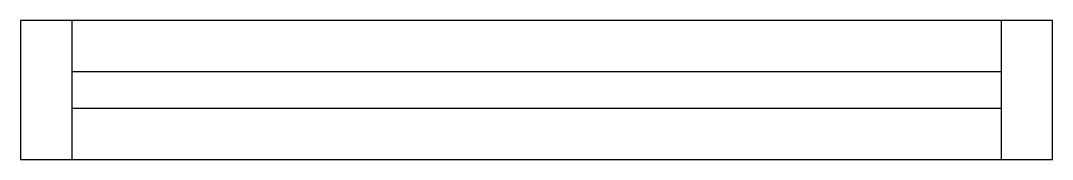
# Model space of a CAD drawing. Header units: metres. Extents: x 4307 to 4448, y -961 to -942.
import ezdxf

# ---------------------------------------------------------------- set-up
doc = ezdxf.new("R2010")
doc.units = ezdxf.units.M
doc.layers.add('Painéis', color=7, linetype='Continuous')
doc.layers.add('SARR_2.2x7', color=7, linetype='Continuous')

msp = doc.modelspace()

# ---------------------------------------------------------------- linework, layer by layer
at = {"layer": 'Painéis', "color": 7, "lineweight": 25}
msp.add_lwpolyline([(4307.05, -942.47), (4307.05, -961.47), (4448.05, -961.47), (4448.05, -942.47), (4307.05, -942.47)], dxfattribs=at)
at = {"layer": 'SARR_2.2x7', "color": 7, "lineweight": 25}
for p, q in [((4314.05, -942.47), (4314.05, -961.47)), ((4441.05, -942.47), (4441.05, -961.47)), ((4441.05, -949.47), (4314.05, -949.47)), ((4314.05, -954.47), (4441.05, -954.47))]:
    msp.add_line(p, q, dxfattribs=at)

doc.saveas('drawing.dxf')
